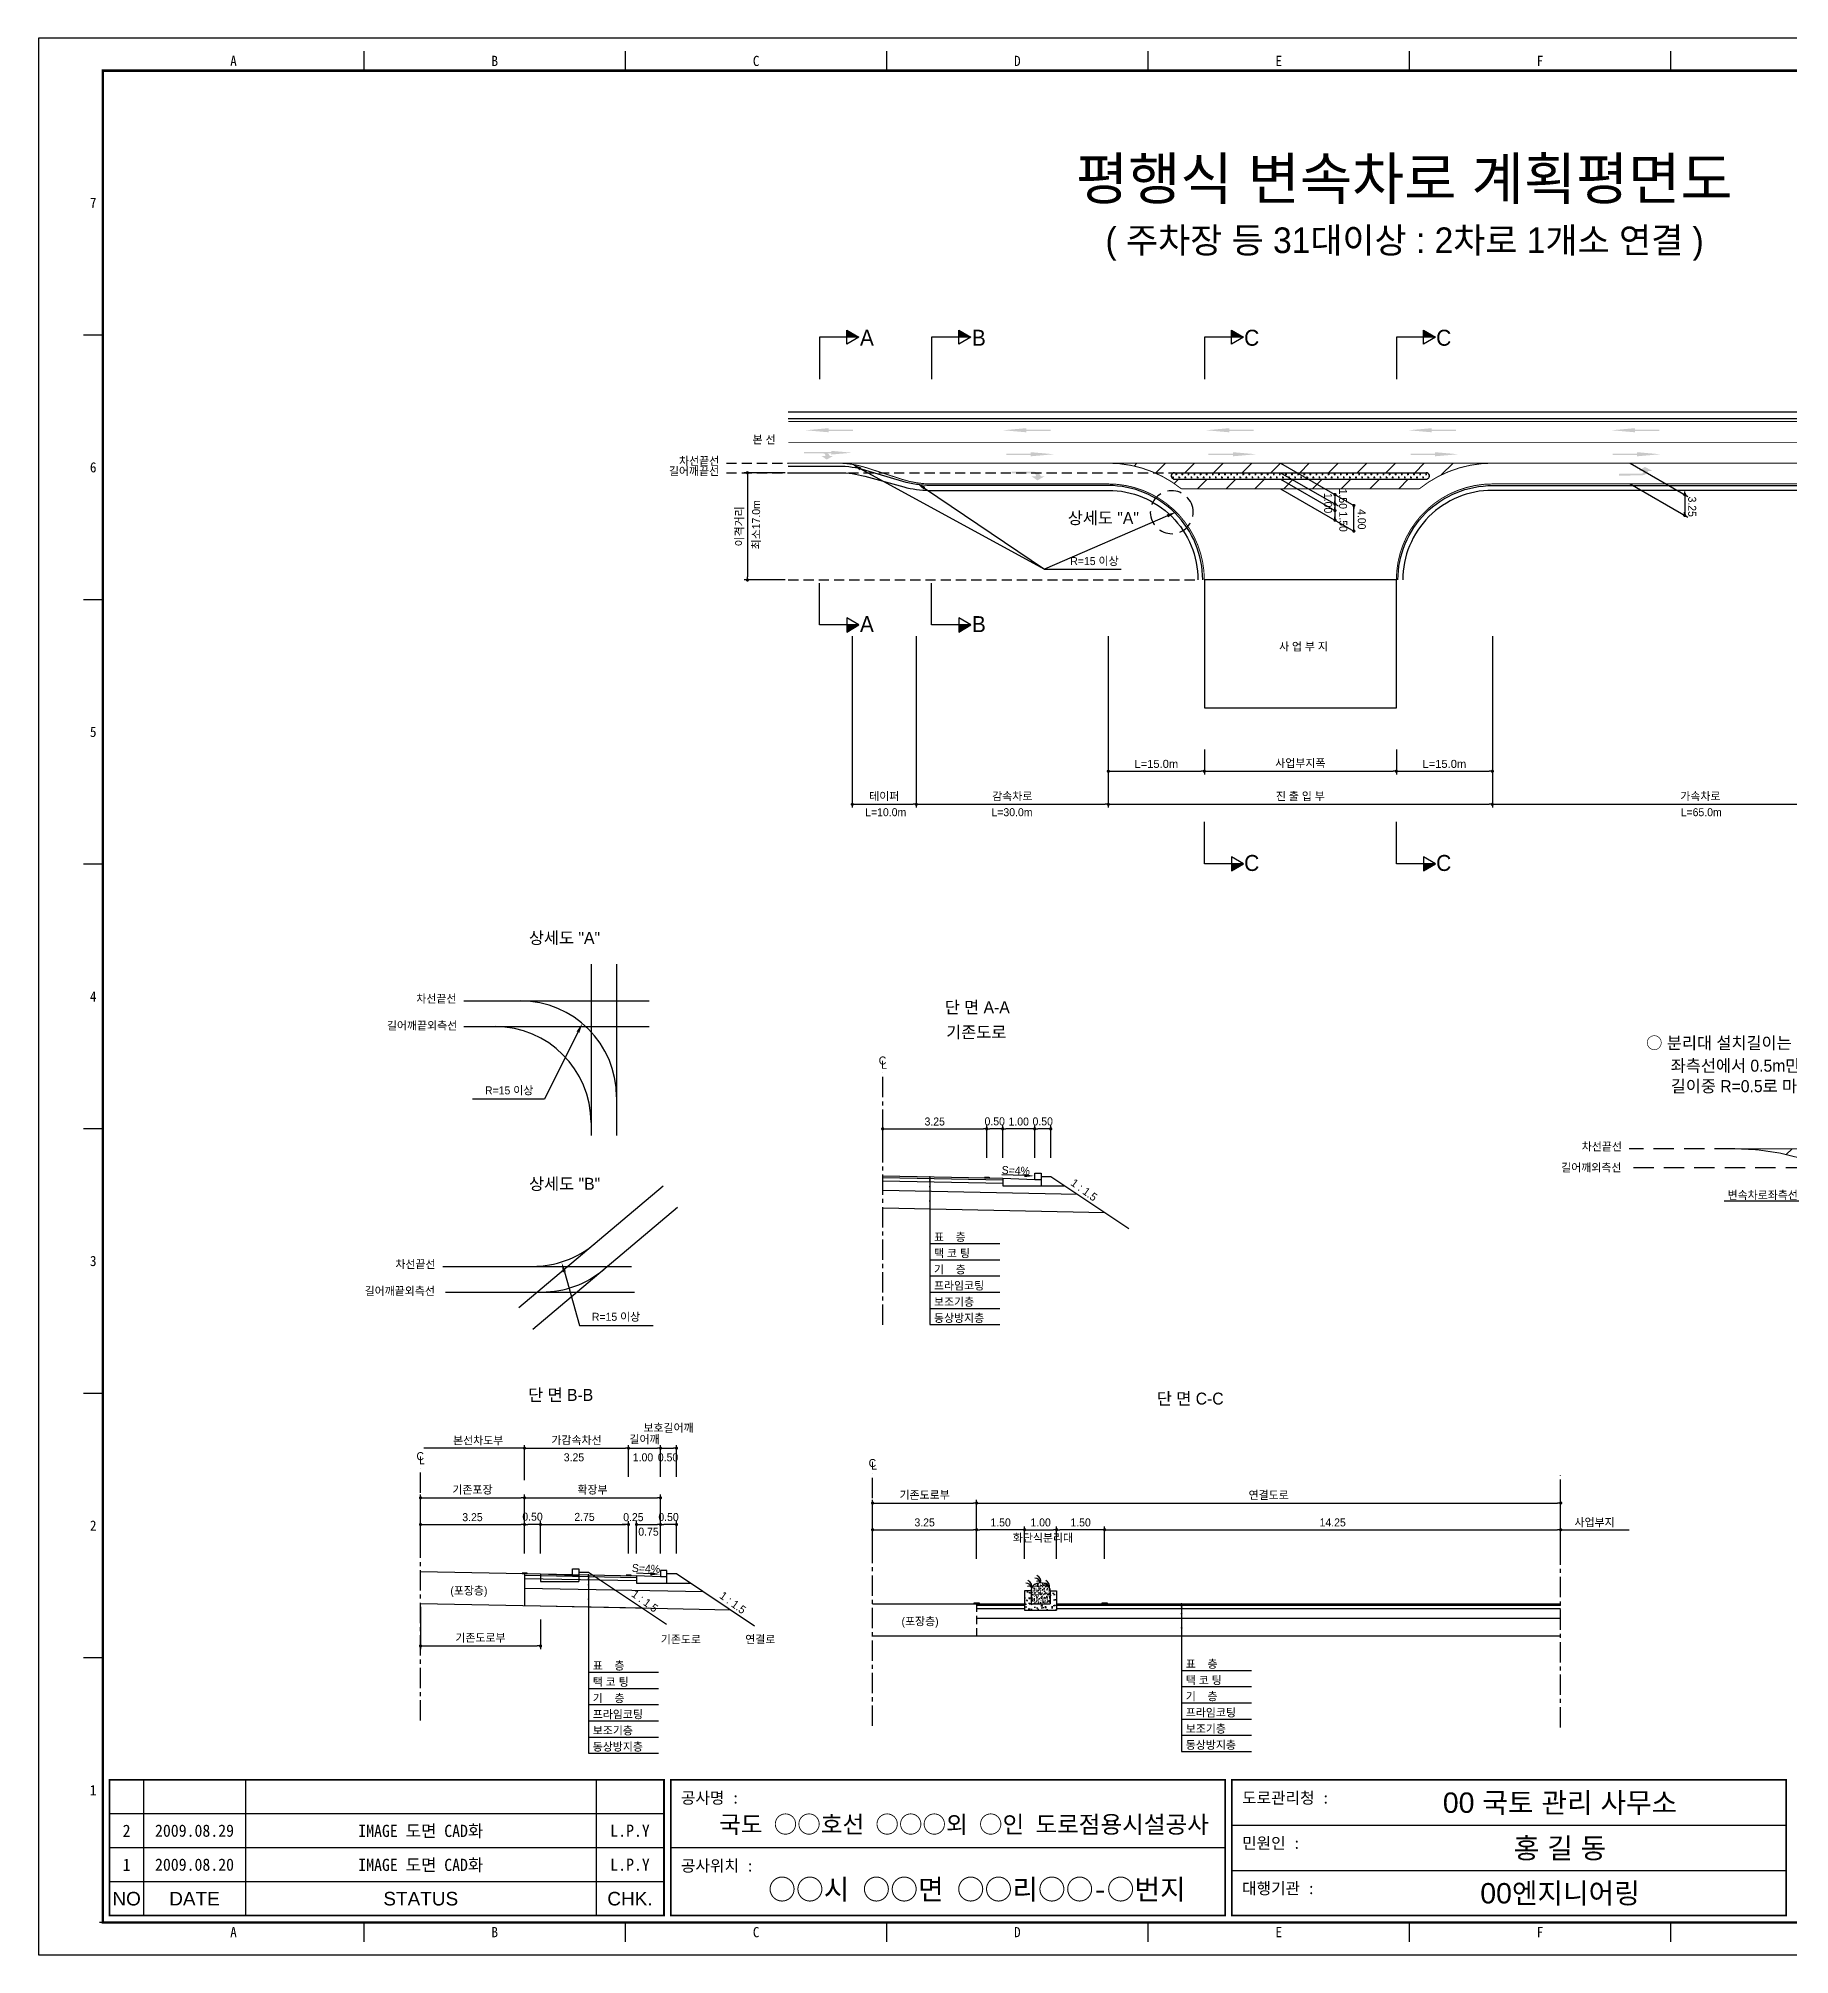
# Model space of a CAD drawing. Header units: millimetres. Extents: x 455 to 878, y -4 to 295.
# Drawn here: x 455.1 to 728.7, y -4.5 to 294.9 of the extents above; entities that cross this region are included whole.
import ezdxf
from ezdxf.enums import TextEntityAlignment as Align

# ---------------------------------------------------------------- set-up
doc = ezdxf.new("R2010")
doc.units = ezdxf.units.MM
doc.linetypes.add('CENTER', pattern=[50.8, 31.75, -6.35, 6.35, -6.35])
doc.linetypes.add('HIDDEN', pattern=[9.525, 6.35, -3.175])
for name, color, linetype in [('CC-GSTR-0004', 4, 'Continuous'), ('CM-LANE-0030', 30, 'Continuous'), ('CZ-DIMT-0002', 7, 'Continuous'), ('CZ-EXST-0002', 1, 'Continuous'), ('CZ-LIN1-0007', 7, 'Continuous'), ('CZ-LIN2-0003', 3, 'Continuous'), ('CZ-LINE-0001', 7, 'Continuous'), ('CZ-TEXT-BOX0', 7, 'Continuous'), ('TITLE', 7, 'Continuous')]:
    doc.layers.add(name, color=color, linetype=linetype)
doc.styles.add('견고딕', font='arial.ttf')
doc.styles.add('돋움', font='')
doc.styles.add('돋음체', font='')
doc.styles.get('돋움').set_extended_font_data('Dotum')
doc.styles.get('돋음체').set_extended_font_data('DotumChe')

# ---------------------------------------------------------------- blocks, each defined once
blk = doc.blocks.new('_Dot')
at = {"color": 0, "linetype": 'ByBlock', "lineweight": -2}
blk.add_line((-0.5, 0), (-1, 0), dxfattribs=at)
at = {"color": 0, "linetype": 'ByBlock', "const_width": 0.5}
blk.add_lwpolyline([(-0.25, 0, 1), (0.25, 0, 1)], format="xyb", close=True, dxfattribs=at)

msp = doc.modelspace()

# ---------------------------------------------------------------- hatches: boundary and pattern name
at = {"layer": 'CM-LANE-0030'}
h = msp.add_hatch(dxfattribs=at)
h.set_pattern_fill('ANSI31', color=256, style=0)
h.set_pattern_definition([(45, (-30.644, -2.3127), (-2.245064, 2.245064), [])])
h.paths.add_polyline_path([(622.28, 228.51, -0.170323), (633.68, 224.51), (670.88, 224.51, -0.170323), (682.28, 228.51)])
h.paths.add_polyline_path([(671.96, 227.01, -0.750696), (672.23, 226.09, 0.001926), (672.11, 226.01), (632.45, 226.01, 0.001926), (632.33, 226.09, -0.750696), (632.6, 227.01)], flags=16)
h = msp.add_hatch(dxfattribs=at)
h.set_pattern_fill('ANSI31', color=256, scale=2, style=0)
h.set_pattern_definition([(45, (-585.67, -340.2307), (-4.490128, 4.490128), [])])
h.paths.add_polyline_path([(720.18, 121.41, -0.170323), (742.98, 113.41), (817.38, 113.41, -0.170323), (840.18, 121.41)])
at = {"layer": 'CZ-EXST-0002'}
msp.add_hatch(color=256, dxfattribs=at).paths.add_polyline_path([(531.44, 55.02), (531.44, 55.14), (530.69, 55.16), (530.69, 55.03)])
h = msp.add_hatch(dxfattribs=at)
h.set_pattern_fill('AR-CONC', color=256, scale=0.01, style=0)
h.set_pattern_definition([(50, (-498.9143, 3533.1771), (1.8218467, -0.15939086), [0.1905, -2.0955]), (355, (-498.9143, 3533.1771), (-0.3524283, 1.9105664), [0.1524, -1.6764]), (100.451, (-498.7624, 3533.1639), (1.469425, 1.7511669), [0.1619, -1.7809]), (46.1842, (-498.9143, 3533.6851), (2.7107904, -0.4204233), [0.28575, -3.14325]), (96.6356, (-498.6884, 3533.65), (2.3740423, 2.4742556), [0.24285, -2.67135]), (351.184, (-498.9143, 3533.685), (2.374046, 2.4742512), [0.2286, -2.5146]), (21, (-498.6603, 3533.5581), (1.5161488, -1.0226552), [0.1905, -2.0955]), (326, (-498.6603, 3533.5581), (0.6180203, 1.8418797), [0.1524, -1.6764]), (71.4514, (-498.5339, 3533.473), (2.1341649, 0.8192286), [0.1619, -1.7809]), (37.5, (-498.91425, 3533.17713), (0.03088603, 0.84555039), [0, -1.65608, 0, -1.7018, 0, -1.68275]), (7.5, (-498.91425, 3533.1771), (0.66819663, 1.00180575), [0, -0.97028, 0, -1.61798, 0, -0.64135]), (327.5, (-499.4807, 3533.1771), (1.35590595, -0.05728744), [0, -0.635, 0, -1.9812, 0, -2.6289]), (317.5, (-499.7347, 3533.1771), (1.4812918, 0.2542649), [0, -0.8255, 0, -1.31572, 0, -1.8669])])
h.paths.add_polyline_path([(614.2, 49.33), (614.2, 52.33), (613.2, 52.33), (613.2, 50.33), (610.2, 50.33), (610.2, 52.33), (609.2, 52.33), (609.2, 49.33)])
h = msp.add_hatch(dxfattribs=at)
h.set_pattern_fill('AR-SAND', color=256, scale=0.01, style=0)
h.set_pattern_definition([(37.5, (-498.91425, 3533.17713), (-0.016000313, 0.489413237), [0, -0.38608, 0, -0.4318, 0, -0.41275]), (7.5, (-498.91425, 3533.17713), (0.44952328, 0.7168251), [0, -0.20828, 0, -0.34798, 0, -0.13335]), (327.5, (-499.22667, 3533.17713), (0.79099237, 0.001437185), [0, -0.127, 0, -0.4572, 0, -0.5969]), (317.5, (-499.2267, 3533.1771), (0.76355645, 0.22292932), [0, -0.0635, 0, -0.29972, 0, -0.3429])])
edge = h.paths.add_edge_path()
edge.add_ellipse((611.7, 52.33), major_axis=(-1.5, 0), ratio=0.829212, start_angle=180, end_angle=360)
edge.add_line((610.2, 52.33), (610.2, 50.33))
edge.add_line((610.2, 50.33), (613.2, 50.33))
edge.add_line((613.2, 50.33), (613.2, 52.33))
at = {"layer": 'CZ-LIN1-0007'}
for points in [[(578.58, 233.97), (578.58, 233.76), (582.41, 233.76), (582.41, 233.54), (578.58, 233.54), (578.58, 233.33), (574.93, 233.65)], [(609.45, 233.97), (609.45, 233.76), (613.27, 233.76), (613.27, 233.54), (609.45, 233.54), (609.45, 233.33), (605.8, 233.65)], [(641.16, 233.97), (641.16, 233.76), (644.99, 233.76), (644.99, 233.54), (641.16, 233.54), (641.16, 233.33), (637.51, 233.65)], [(672.8, 233.97), (672.8, 233.76), (676.62, 233.76), (676.62, 233.54), (672.8, 233.54), (672.8, 233.33), (669.15, 233.65)], [(704.54, 233.97), (704.54, 233.76), (708.36, 233.76), (708.36, 233.54), (704.54, 233.54), (704.54, 233.33), (700.89, 233.65)], [(577.85, 230.26, -0.267976), (578.76, 229.65), (579.31, 229.65), (578.28, 229.07), (577.45, 229.64), (578.06, 229.65, 0.504994), (577.79, 230.02), (574.73, 230.03), (574.74, 230.27)], [(578.98, 230.43), (578.98, 230.24), (575.55, 230.24), (575.55, 230.04), (578.98, 230.04), (578.98, 229.85), (582.25, 230.14)], [(610.17, 230.22), (610.17, 230.01), (606.35, 230.01), (606.35, 229.79), (610.17, 229.79), (610.17, 229.58), (613.82, 229.9)], [(641.75, 230.22), (641.75, 230.01), (637.92, 230.01), (637.92, 229.79), (641.75, 229.79), (641.75, 229.58), (645.4, 229.9)], [(673.32, 230.22), (673.32, 230.01), (669.5, 230.01), (669.5, 229.79), (673.32, 229.79), (673.32, 229.58), (676.97, 229.9)], [(704.89, 230.22), (704.89, 230.01), (701.07, 230.01), (701.07, 229.79), (704.89, 229.79), (704.89, 229.58), (708.54, 229.9)], [(705.63, 226.59, 0.267976), (706.65, 227.28), (707.28, 227.28), (706.11, 227.93), (705.17, 227.29), (705.86, 227.28, -0.504994), (705.55, 226.86), (702.09, 226.84), (702.09, 226.57)], [(610.71, 227.16, -0.267976), (611.74, 226.47), (612.37, 226.47), (611.2, 225.82), (610.25, 226.47), (610.95, 226.47, 0.504994), (610.64, 226.89), (607.17, 226.91), (607.17, 227.18)], [(603.66, 116.83), (603.66, 116.95), (602.91, 116.97), (602.91, 116.84)], [(547.69, 54.69), (547.69, 54.82), (546.94, 54.83), (546.94, 54.71)], [(602.08, 50.33), (602.08, 50.46), (601.33, 50.46), (601.33, 50.33)], [(622.08, 50.33), (622.08, 50.46), (621.33, 50.46), (621.33, 50.33)]]:
    msp.add_hatch(color=256, dxfattribs=at).paths.add_polyline_path(points)
at = {"layer": 'CZ-LIN2-0003'}
h = msp.add_hatch(dxfattribs=at)
h.set_pattern_fill('CROSS', color=256, scale=0.075, style=0)
h.set_pattern_definition([(0, (-30.6441, -2.31274), (0.47625, 0.47625), [0.238125, -0.714375]), (90, (-30.52504, -2.4318), (-0.47625, 0.47625), [0.238125, -0.714375])])
h.paths.add_polyline_path([(671.96, 227.01), (632.6, 227.01, 0.750696), (632.33, 226.09, -0.001926), (632.45, 226.01), (672.11, 226.01, -0.001926), (672.23, 226.09, 0.750696)])
at = {"layer": 'CZ-LINE-0001'}
for points in [[(581.4, 249.28), (581.4, 248.18), (583.31, 248.18)], [(598.9, 249.28), (598.9, 248.18), (600.8, 248.18)], [(641.52, 249.28), (641.52, 248.18), (643.42, 248.18)], [(671.52, 249.28), (671.52, 248.18), (673.42, 248.18)], [(583.31, 203.23), (581.4, 203.23), (581.4, 202.13)], [(600.8, 203.23), (598.9, 203.23), (598.9, 202.13)], [(643.42, 165.92), (641.52, 165.92), (641.52, 164.82)], [(673.42, 165.92), (671.52, 165.92), (671.52, 164.82)]]:
    msp.add_hatch(color=256, dxfattribs=at).paths.add_polyline_path(points)

# ---------------------------------------------------------------- linework, layer by layer
at = {"color": 0, "linetype": 'ByBlock', "lineweight": -2}
for p, q in [((657.69, 223.35), (657.69, 223.1)), ((657.69, 222.35), (657.69, 222.6)), ((657.69, 221.85), (657.69, 221.6)), ((657.69, 221.35), (657.69, 221.6)), ((660.65, 221.65), (660.65, 221.4)), ((712.33, 223.85), (712.33, 224.1)), ((712.33, 223.35), (712.33, 223.1)), ((657.69, 219.85), (657.69, 220.1)), ((712.32, 220.6), (712.32, 220.85)), ((660.65, 218.15), (660.65, 218.4)), ((530.82, 74.62), (530.57, 74.62)), ((693.2, 61.88), (693.45, 61.88))]:
    msp.add_line(p, q, dxfattribs=at)
at = {"color": 0, "linetype": 'ByBlock', "const_width": 0.25}
for points in [[(657.69, 223.48, 1), (657.69, 223.73, 1)], [(657.69, 222.23, 1), (657.69, 221.98, 1)], [(657.69, 221.98, 1), (657.69, 222.23, 1)], [(660.65, 221.77, 1), (660.65, 222.02, 1)], [(712.33, 223.73, 1), (712.33, 223.48, 1)], [(712.33, 223.48, 1), (712.33, 223.73, 1)], [(657.69, 221.23, 1), (657.69, 220.98, 1)], [(657.69, 219.73, 1), (657.69, 219.48, 1)], [(712.32, 220.48, 1), (712.32, 220.23, 1)], [(660.65, 218.02, 1), (660.65, 217.77, 1)], [(530.94, 74.62, 1), (531.19, 74.62, 1)], [(693.08, 61.88, 1), (692.83, 61.88, 1)]]:
    msp.add_lwpolyline(points, format="xyb", close=True, dxfattribs=at)
at = {"layer": 'CC-GSTR-0004'}
for p, q in [((605.78, 116.79), (605.78, 115.59)), ((605.78, 116.79), (610.78, 116.59)), ((610.78, 116.59), (610.78, 117.59)), ((610.78, 117.59), (611.78, 117.59)), ((611.78, 117.59), (611.78, 115.59)), ((605.78, 115.59), (611.78, 115.59)), ((610.78, 116.59), (611.78, 116.59))]:
    msp.add_line(p, q, dxfattribs=at)
for points in [[(572.28, 236.51), (777.28, 236.51)], [(572.28, 235.51), (777.28, 235.51)], [(553.32, 54.53), (552.32, 54.53), (548.57, 54.68), (548.57, 53.53), (553.32, 53.53), (553.32, 55.53), (552.32, 55.53), (552.32, 54.53)]]:
    msp.add_lwpolyline(points, dxfattribs=at)
for points in [[(637.03, 210.26, 0.414214), (622.28, 225.01), (594.48, 225.01), (594.48, 225.01, -0.072993), (590.17, 225.64), (590.17, 225.64), (584.39, 227.38), (584.39, 227.38, 0.072993), (580.08, 228.01), (580.08, 228.01), (572.28, 228.01)], [(667.53, 210.26, -0.414214), (682.28, 225.01), (746.16, 225.01), (746.16, 225.01, 0.03724), (748.39, 225.18), (766.17, 227.84), (766.17, 227.84, -0.03724), (768.4, 228.01), (768.4, 228.01), (777.28, 228.01)], [(572.28, 227.01), (580.26, 227.01, -0.067192), (584.23, 226.47), (590.33, 224.8, 0.067192), (594.31, 224.26), (622.28, 224.26, -0.414214), (636.28, 210.26)], [(777.28, 227.01), (768.31, 227.01, 0.034174), (766.26, 226.87), (748.3, 224.4, -0.034174), (746.25, 224.26), (746.25, 224.26), (682.28, 224.26, 0.414214), (668.28, 210.26)]]:
    msp.add_lwpolyline(points, format="xyb", dxfattribs=at)
at = {"layer": 'CM-LANE-0030', "const_width": 0.15}
msp.add_lwpolyline([(572.28, 231.76), (777.28, 231.76)], dxfattribs=at)
for points in [[(670.88, 224.51), (633.68, 224.51, 0.170323), (622.28, 228.51), (682.28, 228.51, 0.170323)], [(817.38, 113.41), (742.98, 113.41, 0.170323), (720.18, 121.41), (840.18, 121.41, 0.170323)]]:
    msp.add_lwpolyline(points, format="xyb", close=True, dxfattribs=at)
at = {"layer": 'CZ-EXST-0002'}
for p, q in [((541.46, 150.24), (541.46, 123.46)), ((545.45, 150.24), (545.45, 123.46)), ((521.57, 144.5), (550.52, 144.5)), ((521.57, 140.49), (550.52, 140.49)), ((530.18, 96.6), (552.73, 115.59)), ((532.39, 93.23), (554.99, 112.26)), ((518.31, 103.02), (547.79, 103.02)), ((518.72, 99.02), (548.27, 99.02)), ((514.82, 55.35), (533.57, 54.98)), ((530.69, 55.16), (531.44, 55.14)), ((530.69, 55.03), (531.44, 55.02)), ((533.57, 54.98), (538.57, 54.78)), ((533.57, 54.98), (533.57, 53.78)), ((538.57, 55.78), (539.57, 55.78)), ((538.57, 54.78), (538.57, 55.78)), ((538.57, 54.78), (539.57, 54.78)), ((539.57, 55.78), (539.57, 53.78)), ((539.57, 55.28), (541.07, 55.28)), ((541.07, 55.28), (553.27, 47.14)), ((533.57, 53.78), (539.57, 53.78)), ((514.82, 50.35), (549.5, 49.66)), ((585.45, 50.33), (601.7, 50.33)), ((585.45, 45.33), (601.7, 45.33))]:
    msp.add_line(p, q, dxfattribs=at)
at = {"layer": 'CZ-LIN1-0007'}
for p, q in [((602.91, 116.97), (603.66, 116.95)), ((602.91, 116.84), (603.66, 116.83)), ((603.66, 116.95), (603.66, 116.83)), ((531.44, 55.14), (531.44, 55.02)), ((546.94, 54.83), (547.69, 54.82)), ((546.94, 54.71), (547.69, 54.69)), ((547.69, 54.82), (547.69, 54.69)), ((601.33, 50.33), (601.33, 50.46)), ((601.33, 50.46), (602.08, 50.46)), ((602.08, 50.33), (601.33, 50.33)), ((602.08, 50.46), (602.08, 50.33)), ((621.33, 50.46), (622.08, 50.46)), ((621.33, 50.33), (621.33, 50.46)), ((622.08, 50.33), (621.33, 50.33)), ((622.08, 50.46), (622.08, 50.33))]:
    msp.add_line(p, q, dxfattribs=at)
at = {"layer": 'CZ-LIN1-0007', "const_width": 0.15}
for points in [[(572.28, 235.01), (777.28, 235.01)], [(601.09, 228.51), (622.28, 228.51)], [(682.28, 228.51), (725.39, 228.51)]]:
    msp.add_lwpolyline(points, dxfattribs=at)
for points in [[(572.28, 228.51), (579.9, 228.51), (579.9, 228.51, -0.07872), (584.54, 227.78), (584.54, 227.78), (590.02, 225.99, 0.07872), (594.66, 225.26), (622.28, 225.26, -0.414214), (637.28, 210.26)], [(777.28, 228.51), (768.49, 228.51), (768.49, 228.51, 0.040295), (766.09, 228.32), (766.09, 228.32), (748.48, 225.45), (748.48, 225.45, -0.040295), (746.07, 225.26), (682.28, 225.26, 0.414214), (667.28, 210.26)]]:
    msp.add_lwpolyline(points, format="xyb", dxfattribs=at)
at = {"layer": 'CZ-LIN1-0007', "linetype": 'HIDDEN', "const_width": 0.15}
for points in [[(579.9, 228.51), (601.09, 228.51)], [(725.39, 228.51), (768.49, 228.51)]]:
    msp.add_lwpolyline(points, dxfattribs=at)
at = {"layer": 'CZ-LIN2-0003'}
for p, q in [((632.45, 226.01), (672.11, 226.01)), ((632.6, 227.01), (671.96, 227.01)), ((587.03, 117.16), (605.78, 116.79)), ((587.03, 116.91), (605.78, 116.54)), ((611.78, 117.09), (613.28, 117.09)), ((613.28, 117.09), (625.49, 108.95)), ((587.03, 116.41), (605.78, 116.04)), ((587.03, 114.91), (617.46, 114.3)), ((611.78, 115.59), (615.53, 115.59)), ((587.03, 112.16), (621.71, 111.47)), ((531.07, 55.03), (531.07, 50.03)), ((531.07, 55.03), (548.57, 54.68)), ((531.07, 54.78), (548.57, 54.43)), ((531.07, 54.28), (548.57, 53.93)), ((553.32, 55.03), (554.82, 55.03)), ((554.82, 55.03), (567.02, 46.89)), ((531.07, 52.78), (559.03, 52.22)), ((553.32, 53.53), (557.07, 53.53)), ((610.2, 52.33), (609.2, 52.33)), ((609.2, 52.33), (609.2, 49.33)), ((610.2, 52.33), (610.2, 50.33)), ((613.2, 52.33), (613.2, 50.33)), ((613.2, 52.33), (614.2, 52.33)), ((614.2, 52.33), (614.2, 49.33)), ((531.07, 50.03), (563.29, 49.38)), ((601.7, 50.33), (609.2, 50.33)), ((601.7, 50.08), (609.2, 50.08)), ((601.7, 49.58), (609.2, 49.58)), ((601.7, 48.08), (692.95, 48.08)), ((609.2, 49.33), (614.2, 49.33)), ((610.2, 50.33), (613.2, 50.33)), ((614.2, 50.33), (692.95, 50.33)), ((614.2, 50.08), (692.95, 50.08)), ((614.2, 49.58), (692.95, 49.58)), ((601.7, 45.33), (692.95, 45.33))]:
    msp.add_line(p, q, dxfattribs=at)
for points in [[(632.45, 226.01, 0.001926), (632.33, 226.09, 0.001926)], [(672.23, 226.09, 0.001926), (672.11, 226.01)]]:
    msp.add_lwpolyline(points, format="xyb", dxfattribs=at)
msp.add_lwpolyline([(667.28, 210.26), (637.28, 210.26), (637.28, 190.26), (667.28, 190.26)], close=True, dxfattribs=at)
for centre, radius, start, end in [((632.6, 226.51), 0.5, 90, 237.5816), ((671.96, 226.51), 0.5, 302.4184, 90), ((530.45, 129.5), 15, 0, 90), ((526.46, 125.49), 15, 0, 90), ((532.34, 118.02), 15, 270, 310.097), ((533.8, 114.02), 15, 270, 310.097), ((609.33, 53.01), 1, 347.1802, 67.3267), ((610.83, 53.45), 0.88, 7.8639, 92.7752), ((610.73, 53.8), 1, 347.1802, 67.3267), ((612.12, 53.01), 1, 347.1802, 67.3267), ((609.44, 52.67), 0.88, 7.8639, 92.7752), ((609.9, 52.64), 0.44, 19.771, 124.0366), ((611.29, 53.43), 0.44, 19.771, 124.0366), ((612.23, 52.67), 0.88, 7.8639, 92.7752), ((612.68, 52.64), 0.44, 19.771, 124.0366)]:
    msp.add_arc(centre, radius, start, end, dxfattribs=at)
msp.add_ellipse((611.7, 52.33), major_axis=(-1.5, 0), ratio=0.829212, start_param=3.141593, end_param=6.283185, dxfattribs=at)
at = {"layer": 'CZ-LINE-0001'}
for p, q in [((581.4, 247.08), (581.4, 249.28)), ((581.4, 249.28), (583.31, 248.18)), ((598.9, 247.08), (598.9, 249.28)), ((598.9, 249.28), (600.8, 248.18)), ((641.52, 247.08), (641.52, 249.28)), ((641.52, 249.28), (643.42, 248.18)), ((671.52, 247.08), (671.52, 249.28)), ((671.52, 249.28), (673.42, 248.18)), ((583.31, 248.18), (577.16, 248.18)), ((577.16, 248.18), (577.16, 241.64)), ((583.31, 248.18), (581.4, 247.08)), ((600.8, 248.18), (594.66, 248.18)), ((594.66, 248.18), (594.66, 241.64)), ((600.8, 248.18), (598.9, 247.08)), ((643.42, 248.18), (637.28, 248.18)), ((637.28, 248.18), (637.28, 241.64)), ((643.42, 248.18), (641.52, 247.08)), ((673.42, 248.18), (667.28, 248.18)), ((667.28, 248.18), (667.28, 241.64)), ((673.42, 248.18), (671.52, 247.08)), ((649.19, 228.51), (660.65, 221.9)), ((703.83, 228.51), (712.83, 223.32)), ((571.78, 227.01), (565.4, 227.01)), ((565.9, 226.51), (565.9, 210.76)), ((649.19, 227.01), (658.19, 221.82)), ((649.19, 226.01), (657.69, 221.1)), ((703.83, 225.26), (712.82, 220.06)), ((649.19, 224.51), (660.65, 217.9)), ((657.69, 223.1), (657.69, 219.6)), ((660.65, 217.9), (660.65, 221.9)), ((712.33, 223.1), (712.33, 220.1)), ((571.78, 210.26), (565.4, 210.26)), ((577.16, 203.23), (577.16, 209.77)), ((594.66, 203.23), (594.66, 209.77)), ((612.33, 211.95), (624.27, 211.95)), ((583.31, 203.23), (581.4, 204.33)), ((581.4, 204.33), (581.4, 202.13)), ((600.8, 203.23), (598.9, 204.33)), ((598.9, 204.33), (598.9, 202.13)), ((583.31, 203.23), (577.16, 203.23)), ((581.4, 202.13), (583.31, 203.23)), ((582.28, 201.49), (582.28, 174.71)), ((592.28, 201.49), (592.28, 174.71)), ((592.28, 201.49), (592.28, 174.71)), ((600.8, 203.23), (594.66, 203.23)), ((598.9, 202.13), (600.8, 203.23)), ((622.28, 201.49), (622.28, 174.71)), ((682.28, 201.49), (682.28, 174.71)), ((622.28, 183.76), (622.28, 174.71)), ((622.28, 183.76), (622.28, 179.88)), ((637.28, 183.76), (637.28, 179.88)), ((637.28, 183.76), (637.28, 179.88)), ((667.28, 183.76), (667.28, 179.88)), ((667.28, 183.76), (667.28, 179.88)), ((682.28, 183.76), (682.28, 174.71)), ((682.28, 183.76), (682.28, 179.88)), ((622.78, 180.38), (636.78, 180.38)), ((637.78, 180.38), (666.78, 180.38)), ((667.78, 180.38), (681.78, 180.38)), ((582.78, 175.21), (591.78, 175.21)), ((592.78, 175.21), (621.78, 175.21)), ((622.78, 175.21), (681.78, 175.21)), ((682.78, 175.21), (746.78, 175.21)), ((637.28, 165.92), (637.28, 172.46)), ((667.28, 165.92), (667.28, 172.46)), ((643.42, 165.92), (637.28, 165.92)), ((643.42, 165.92), (641.52, 167.02)), ((641.52, 167.02), (641.52, 164.82)), ((641.52, 164.82), (643.42, 165.92)), ((673.42, 165.92), (667.28, 165.92)), ((673.42, 165.92), (671.52, 167.02)), ((671.52, 167.02), (671.52, 164.82)), ((671.52, 164.82), (673.42, 165.92)), ((587.03, 119.96), (587.03, 125.01)), ((587.53, 124.51), (602.78, 124.51)), ((603.28, 119.96), (603.28, 125.01)), ((603.28, 119.96), (603.28, 125.01)), ((605.28, 124.51), (603.78, 124.51)), ((605.78, 119.96), (605.78, 125.01)), ((605.78, 119.96), (605.78, 125.01)), ((610.28, 124.51), (606.28, 124.51)), ((610.78, 119.96), (610.78, 125.01)), ((610.78, 122.4), (610.78, 125.01)), ((612.78, 124.51), (611.28, 124.51)), ((613.28, 119.96), (613.28, 125.01)), ((594.39, 117.02), (594.39, 93.94)), ((594.39, 106.6), (605.32, 106.6)), ((594.39, 104.07), (605.32, 104.07)), ((594.39, 101.53), (605.32, 101.53)), ((594.39, 99), (605.32, 99)), ((594.39, 96.47), (605.32, 96.47)), ((594.39, 93.94), (605.32, 93.94)), ((531.07, 69.65), (531.07, 75.12)), ((531.07, 70.15), (531.07, 75.12)), ((547.32, 70.15), (547.32, 75.12)), ((547.32, 70.15), (547.32, 75.12)), ((552.32, 70.15), (552.32, 75.12)), ((552.32, 70.15), (552.32, 75.12)), ((554.82, 70.15), (554.82, 75.12)), ((531.07, 74.62), (515.32, 74.62)), ((531.57, 74.62), (546.82, 74.62)), ((547.82, 74.62), (551.82, 74.62)), ((552.82, 74.62), (554.32, 74.62)), ((514.82, 63.2), (514.82, 67.37)), ((515.32, 66.87), (530.57, 66.87)), ((531.07, 63.2), (531.07, 67.37)), ((531.07, 63.2), (531.07, 67.37)), ((531.57, 66.87), (551.82, 66.87)), ((552.32, 63.2), (552.32, 67.37)), ((585.45, 62.38), (585.45, 66.56)), ((585.95, 66.06), (601.2, 66.06)), ((601.7, 62.38), (601.7, 66.56)), ((601.7, 62.38), (601.7, 66.56)), ((602.2, 66.06), (692.45, 66.06)), ((692.95, 62.38), (692.95, 66.56)), ((514.82, 58.15), (514.82, 63.2)), ((531.07, 58.15), (531.07, 63.2)), ((531.07, 58.15), (531.07, 63.2)), ((533.57, 58.15), (533.57, 63.2)), ((533.57, 58.15), (533.57, 63.2)), ((547.32, 58.15), (547.32, 63.2)), ((547.32, 58.15), (547.32, 63.2)), ((548.57, 58.15), (548.57, 63.2)), ((548.57, 58.15), (548.57, 63.2)), ((552.32, 58.15), (552.32, 63.2)), ((552.32, 60.59), (552.32, 63.2)), ((554.82, 58.15), (554.82, 63.2)), ((515.32, 62.7), (530.57, 62.7)), ((533.07, 62.7), (531.57, 62.7)), ((534.07, 62.7), (546.82, 62.7)), ((546.82, 62.7), (546.32, 62.7)), ((549.07, 62.7), (551.82, 62.7)), ((549.07, 62.7), (549.57, 62.7)), ((554.32, 62.7), (552.82, 62.7)), ((585.45, 57.33), (585.45, 62.38)), ((585.95, 61.88), (601.2, 61.88)), ((601.7, 57.33), (601.7, 62.38)), ((601.7, 57.33), (601.7, 62.38)), ((608.7, 61.88), (602.2, 61.88)), ((609.2, 57.33), (609.2, 62.38)), ((609.2, 57.33), (609.2, 62.38)), ((609.7, 61.88), (613.7, 61.88)), ((614.2, 57.33), (614.2, 62.38)), ((614.2, 57.33), (614.2, 62.38)), ((621.2, 61.88), (614.7, 61.88)), ((621.7, 57.33), (621.7, 62.38)), ((621.7, 57.33), (621.7, 62.38)), ((622.2, 61.88), (692.45, 61.88)), ((692.95, 57.33), (692.95, 62.38)), ((692.95, 57.33), (692.95, 62.38)), ((693.45, 61.88), (703.67, 61.88)), ((541.08, 54.83), (541.08, 26.97)), ((514.82, 49.85), (514.82, 43.23)), ((633.73, 50.33), (633.73, 27.25)), ((533.57, 47.85), (533.57, 43.23)), ((515.32, 43.73), (533.07, 43.73)), ((541.08, 39.63), (552.02, 39.63)), ((633.73, 39.91), (644.67, 39.91)), ((541.08, 37.09), (552.02, 37.09)), ((633.73, 37.37), (644.67, 37.37)), ((541.08, 34.56), (552.02, 34.56)), ((633.73, 34.84), (644.67, 34.84)), ((541.08, 32.03), (552.02, 32.03)), ((633.73, 32.31), (644.67, 32.31)), ((541.08, 29.5), (552.02, 29.5)), ((541.08, 26.97), (552.02, 26.97)), ((633.73, 29.78), (644.67, 29.78)), ((633.73, 27.25), (644.67, 27.25))]:
    msp.add_line(p, q, dxfattribs=at)
at = {"layer": 'CZ-LINE-0001', "linetype": 'HIDDEN', "ltscale": 0.25}
for p, q in [((562.62, 228.51), (572.28, 228.51)), ((562.62, 227.01), (632.6, 227.01)), ((572.28, 210.26), (636.28, 210.26))]:
    msp.add_line(p, q, dxfattribs=at)
at = {"layer": 'CZ-LINE-0001', "linetype": 'HIDDEN', "ltscale": 0.35}
msp.add_line((635.52, 221.23), (635.52, 221.23), dxfattribs=at)
at = {"layer": 'CZ-LINE-0001', "linetype": 'CENTER', "ltscale": 0.1}
for p, q in [((587.03, 93.88), (587.03, 133.26)), ((514.82, 32.07), (514.82, 71.46)), ((585.45, 31.26), (585.45, 70.64)), ((692.95, 31.01), (692.95, 70.39))]:
    msp.add_line(p, q, dxfattribs=at)
at = {"layer": 'CZ-LINE-0001', "linetype": 'HIDDEN', "ltscale": 0.5}
for p, q in [((720.18, 121.41), (703.66, 121.41)), ((740.82, 118.41), (703.66, 118.41))]:
    msp.add_line(p, q, dxfattribs=at)
at = {"layer": 'CZ-LINE-0001', "linetype": 'HIDDEN', "ltscale": 0.2}
msp.add_line((601.7, 50.33), (601.7, 45.33), dxfattribs=at)
at = {"layer": 'CZ-LINE-0001'}
for points in [[(583.57, 227.61), (612.33, 211.95)], [(593.55, 224.61), (612.33, 211.95)], [(631.51, 220.27), (612.33, 211.95)], [(539.42, 139.63), (534.2, 129.16), (522.96, 129.16)], [(609.16, 117.21), (605.66, 117.35)], [(731.9, 117.9), (730.72, 113.24), (718.5, 113.24)], [(537.29, 102.16), (539.66, 93.79), (551.15, 93.79)], [(550.71, 55), (548.57, 55.08)]]:
    msp.add_lwpolyline(points, dxfattribs=at)
at = {"layer": 'CZ-LINE-0001', "linetype": 'HIDDEN', "ltscale": 0.35}
msp.add_arc((632.19, 220.84), 3.35, 6.7667, 6.749, dxfattribs=at)
at = {"layer": 'CZ-LINE-0001', "linetype": 'ByBlock'}
for centre, start, end in [((594.39, 116.96), 0, 180), ((594.39, 116.96), 0, 180), ((594.39, 116.96), 180, 0), ((594.39, 116.96), 180, 0), ((594.39, 116.76), 0, 180), ((594.39, 116.76), 0, 180), ((594.39, 116.76), 180, 0), ((594.39, 116.76), 180, 0), ((594.38, 116.27), 0, 180), ((594.38, 116.27), 0, 180), ((594.38, 116.27), 180, 0), ((594.38, 116.27), 180, 0), ((594.38, 115.48), 0, 180), ((594.38, 115.48), 0, 180), ((594.38, 115.48), 180, 0), ((594.38, 115.48), 180, 0), ((594.39, 116.52), 0, 180), ((594.39, 116.52), 0, 180), ((594.39, 116.52), 180, 0), ((594.39, 116.52), 180, 0), ((594.38, 113.24), 0, 180), ((594.38, 113.24), 0, 180), ((594.38, 113.24), 180, 0), ((594.38, 113.24), 180, 0), ((633.73, 49.58), 0, 180), ((633.73, 49.58), 0, 180), ((633.73, 49.58), 180, 0), ((633.73, 49.58), 180, 0), ((633.73, 48.78), 0, 180), ((633.73, 48.78), 0, 180), ((633.73, 48.78), 180, 0), ((633.73, 48.78), 180, 0), ((633.73, 50.27), 0, 180), ((633.73, 50.27), 0, 180), ((633.73, 50.27), 180, 0), ((633.73, 50.27), 180, 0), ((633.73, 50.07), 0, 180), ((633.73, 50.07), 0, 180), ((633.73, 50.07), 180, 0), ((633.73, 50.07), 180, 0), ((633.73, 49.83), 0, 180), ((633.73, 49.83), 0, 180), ((633.73, 49.83), 180, 0), ((633.73, 49.83), 180, 0), ((633.73, 46.55), 0, 180), ((633.73, 46.55), 0, 180), ((633.73, 46.55), 180, 0), ((633.73, 46.55), 180, 0)]:
    msp.add_arc(centre, 0.0625, start, end, dxfattribs=at)
at = {"layer": 'CZ-LINE-0001'}
for centre, start, end in [((541.08, 54.08), 0, 180), ((541.08, 54.08), 0, 180), ((541.08, 54.08), 180, 0), ((541.08, 54.08), 180, 0), ((541.08, 54.77), 0, 180), ((541.08, 54.77), 0, 180), ((541.08, 54.77), 180, 0), ((541.08, 54.77), 180, 0), ((541.08, 54.57), 0, 180), ((541.08, 54.57), 0, 180), ((541.08, 54.57), 180, 0), ((541.08, 54.57), 180, 0), ((541.08, 54.33), 0, 180), ((541.08, 54.33), 0, 180), ((541.08, 54.33), 180, 0), ((541.08, 54.33), 180, 0), ((541.08, 53.28), 0, 180), ((541.08, 53.28), 0, 180), ((541.08, 53.28), 180, 0), ((541.08, 53.28), 180, 0), ((541.08, 51.05), 0, 180), ((541.08, 51.05), 0, 180), ((541.08, 51.05), 180, 0), ((541.08, 51.05), 180, 0)]:
    msp.add_arc(centre, 0.0625, start, end, dxfattribs=at)
for points in [[(583.45, 227.39), (582.25, 228.33), (583.69, 227.83)], [(593.41, 224.4), (592.31, 225.44), (593.69, 224.81)], [(631.41, 220.5), (632.89, 220.87), (631.61, 220.04)], [(539.2, 139.74), (540.09, 140.97), (539.65, 139.52)], [(609.17, 117.46), (610.66, 117.15), (609.15, 116.96)], [(537.05, 102.09), (536.88, 103.6), (537.53, 102.23)], [(550.72, 55.25), (552.21, 54.94), (550.7, 54.75)]]:
    msp.add_solid(points, dxfattribs=at)
at = {"layer": 'TITLE', "color": 7, "linetype": 'Continuous'}
for p, q in [((506.01, 289.84), (506.01, 292.86)), ((546.84, 289.84), (546.84, 292.86)), ((587.66, 289.84), (587.66, 292.86)), ((628.49, 289.84), (628.49, 292.86)), ((669.31, 289.84), (669.31, 292.86)), ((710.14, 289.84), (710.14, 292.86)), ((465.19, 248.51), (462.16, 248.51)), ((465.19, 207.18), (462.16, 207.18)), ((465.19, 165.85), (462.16, 165.85)), ((465.19, 124.52), (462.16, 124.52)), ((465.19, 83.19), (462.16, 83.19)), ((465.19, 41.86), (462.16, 41.86)), ((506.01, -2.49), (506.01, 0.53)), ((546.84, -2.49), (546.84, 0.53)), ((587.66, -2.49), (587.66, 0.53)), ((628.49, -2.49), (628.49, 0.53)), ((669.31, -2.49), (669.31, 0.53)), ((710.14, -2.49), (710.14, 0.53))]:
    msp.add_line(p, q, dxfattribs=at)
at = {"layer": 'TITLE', "ltscale": 150}
for p, q in [((471.55, 22.82), (471.55, 1.6)), ((487.47, 22.82), (487.47, 1.6)), ((542.25, 22.82), (542.25, 1.6)), ((552.86, 17.51), (466.25, 17.51)), ((641.59, 15.74), (728.2, 15.74)), ((552.86, 12.21), (466.25, 12.21)), ((640.53, 12.21), (553.92, 12.21)), ((552.86, 6.9), (466.25, 6.9)), ((641.59, 8.67), (728.2, 8.67))]:
    msp.add_line(p, q, dxfattribs=at)
at = {"layer": 'TITLE'}
msp.add_line((873.55, 0.53), (464.68, 0.53), dxfattribs=at)
msp.add_lwpolyline([(455.11, -4.5), (878.47, -4.5), (878.47, 294.88), (455.11, 294.88)], close=True, dxfattribs=at)
at = {"layer": 'TITLE', "linetype": 'Continuous', "const_width": 0.403}
msp.add_lwpolyline([(465.19, 0.53), (465.19, 289.84), (873.43, 289.84), (873.43, 0.53)], close=True, dxfattribs=at)
at = {"layer": 'TITLE', "ltscale": 150, "const_width": 0.265}
for points in [[(466.25, 22.82), (552.86, 22.82), (552.86, 1.6), (466.25, 1.6)], [(553.92, 22.82), (640.53, 22.82), (640.53, 1.6), (553.92, 1.6)], [(728.2, 1.6), (641.59, 1.6), (641.59, 22.82), (728.2, 22.82)]]:
    msp.add_lwpolyline(points, close=True, dxfattribs=at)

# ---------------------------------------------------------------- block references
at = {"layer": 'CZ-LINE-0001', "xscale": 0.5, "yscale": 0.5, "zscale": 0.5}
for p, rotation in [((565.9, 227.01), 90), ((565.9, 210.26), 270), ((622.28, 180.38), 180), ((637.28, 180.38), 180), ((667.28, 180.38), 180), ((582.28, 175.21), 180), ((592.28, 175.21), 180), ((622.28, 175.21), 180), ((682.28, 175.21), 180), ((587.03, 124.51), 180), ((603.28, 124.51), 180), ((605.78, 124.51), 180), ((610.78, 124.51), 180), ((531.07, 74.62), 180), ((547.32, 74.62), 180), ((552.32, 74.62), 180), ((514.82, 66.87), 180), ((531.07, 66.87), 180), ((585.45, 66.06), 180), ((601.7, 66.06), 180), ((514.82, 62.7), 180), ((531.07, 62.7), 180), ((533.57, 62.7), 180), ((548.57, 62.7), 180), ((548.57, 62.7), 180), ((552.32, 62.7), 180), ((585.45, 61.88), 180), ((601.7, 61.88), 180), ((609.2, 61.88), 180), ((614.2, 61.88), 180), ((621.7, 61.88), 180), ((514.82, 43.73), 180)]:
    msp.add_blockref('_Dot', p, dxfattribs=dict(at, rotation=rotation))
for p in [(637.28, 180.38), (667.28, 180.38), (682.28, 180.38), (592.28, 175.21), (622.28, 175.21), (682.28, 175.21), (603.28, 124.51), (605.78, 124.51), (610.78, 124.51), (613.28, 124.51), (547.32, 74.62), (552.32, 74.62), (554.82, 74.62), (531.07, 66.87), (552.32, 66.87), (601.7, 66.06), (692.95, 66.06), (531.07, 62.7), (533.57, 62.7), (547.32, 62.7), (547.32, 62.7), (552.32, 62.7), (554.82, 62.7), (601.7, 61.88), (609.2, 61.88), (614.2, 61.88), (621.7, 61.88), (692.95, 61.88), (533.57, 43.73)]:
    msp.add_blockref('_Dot', p, dxfattribs=at)

# ---------------------------------------------------------------- texts
at = {"layer": 'CZ-DIMT-0002', "style": '돋움'}
for s, height, p in [('A', 2.5, (584.56, 248.1)), ('B', 2.5, (602.05, 248.1)), ('C', 2.5, (644.68, 248.1)), ('C', 2.5, (674.68, 248.1)), ('본 선', 1.25, (568.5, 232.2)), ('길어깨끝선', 1.25, (557.55, 227.25)), ('차선끝선', 1.25, (558.35, 228.85)), ('상세도 "A"', 1.875, (621.5, 219.94)), ('R=15 이상', 1.25, (620.11, 213.21)), ('A', 2.5, (584.56, 203.36)), ('B', 2.5, (602.05, 203.36)), ('사 업 부 지', 1.25, (652.77, 199.85)), ('L=10.0m', 1.25, (587.5, 173.98)), ('L=30.0m', 1.25, (607.23, 173.98)), ('L=65.0m', 1.25, (714.91, 173.98)), ('C', 2.5, (644.68, 166.05)), ('C', 2.5, (674.68, 166.05)), ('차선끝선', 1.25, (517.3, 144.84)), ('길어깨끝외측선', 1.25, (515.06, 140.64)), ('C', 1.25, (587, 135.19)), ('L', 1.25, (587.26, 134.53)), ('R=15 이상', 1.25, (528.67, 130.52)), ('차선끝선', 1.25, (699.38, 121.75)), ('차선끝선', 1.25, (514.03, 103.36)), ('길어깨끝외측선', 1.25, (511.58, 99.18)), ('R=15 이상', 1.25, (545.37, 95.15)), ('C', 1.25, (514.78, 73.38)), ('L', 1.25, (515.04, 72.72)), ('C', 1.25, (585.42, 72.3)), ('L', 1.25, (585.68, 71.9))]:
    msp.add_text(s, height=height, dxfattribs=at).set_placement(p, align=Align.MIDDLE_CENTER)
msp.add_text('최소17.0m', height=1.25, rotation=90, dxfattribs=at).set_placement((567.88, 215.04))
for s, p in [('○ 분리대 설치길이는 접속되는 도로의 길어깨외측선과 변속차로의', (706.3, 137.94)), ('좌측선에서 0.5m만큼 평행 이동한 선이 교차하는 지점까지의', (710.15, 134.38)), ('길이중 R=0.5로 마감되는 부분까지로 한다.', (710.15, 131.18))]:
    msp.add_text(s, height=1.875, dxfattribs=at).set_placement(p, align=Align.MIDDLE_LEFT)
for s, rotation, p in [('S=4%', 357.7094, (607.83, 118.01)), ('1 : 1.5', 323.8881, (618.5, 114.97)), ('S=4%', 357.7094, (550.05, 55.83)), ('1 : 1.5', 323.8881, (549.87, 50.74)), ('1 : 1.5', 323.8881, (563.62, 50.49))]:
    msp.add_text(s, height=1.25, rotation=rotation, dxfattribs=at).set_placement(p, align=Align.MIDDLE_CENTER)
for s, p in [('길어깨외측선', (693.03, 117.84)), ('변속차로좌측선', (719.03, 113.55)), ('표    층', (595.04, 106.99)), ('택 코 팅', (595.04, 104.45)), ('기    층', (595.04, 101.92)), ('프라임코팅', (595.04, 99.39)), ('보조기층', (595.04, 96.86)), ('동상방지층', (595.04, 94.33)), ('3.25', (537.2, 72.57)), ('1.00', (547.99, 72.57)), ('0.50', (551.9, 72.57)), ('사업부지', (695.11, 62.41)), ('화단식분리대', (607.36, 60)), ('(포장층)', (519.48, 51.74)), ('(포장층)', (589.97, 46.95)), ('기존도로', (552.36, 44.13)), ('연결로', (565.55, 44.13)), ('표    층', (541.73, 40.02)), ('표    층', (634.38, 40.3)), ('택 코 팅', (634.38, 37.76)), ('기    층', (541.73, 34.95)), ('택 코 팅', (541.73, 37.48)), ('기    층', (634.38, 35.23)), ('프라임코팅', (541.73, 32.42)), ('프라임코팅', (634.38, 32.7)), ('보조기층', (541.73, 29.89)), ('보조기층', (634.38, 30.17)), ('동상방지층', (541.73, 27.36)), ('동상방지층', (634.38, 27.64))]:
    msp.add_text(s, height=1.25, dxfattribs=at).set_placement(p)
at = {"layer": 'CZ-DIMT-0002', "char_height": 1.25, "attachment_point": 5, "rotation": 270, "style": '돋움'}
for s, insert in [('1.00', (656.61, 222.27)), ('1.50', (658.94, 222.94)), ('3.25', (713.49, 221.7)), ('1.50', (658.98, 219.37)), ('4.00', (661.87, 219.74))]:
    msp.add_mtext(s, dxfattribs=dict(at, insert=insert))
at = {"layer": 'CZ-DIMT-0002', "insert": (523.83, 75.76), "char_height": 1.25, "attachment_point": 5, "style": '돋움'}
msp.add_mtext('본선차도부', dxfattribs=at)
at = {"layer": 'CZ-LINE-0001', "insert": (564.71, 218.63), "char_height": 1.25, "attachment_point": 5, "rotation": 90, "style": '돋움'}
msp.add_mtext('\\A1;이격거리', dxfattribs=at)
at = {"layer": 'CZ-LINE-0001', "char_height": 1.25, "attachment_point": 5, "style": '돋움'}
for s, insert in [('\\A1;{\\fArial|b0|i0|c0|p32;L=15.0m}', (629.78, 181.52)), ('\\A1;사업부지폭', (652.28, 181.58)), ('\\A1;{\\fArial|b0|i0|c0|p32;L=15.0m}', (674.78, 181.52)), ('\\A1;테이퍼', (587.28, 176.41)), ('\\A1;감속차로', (607.28, 176.41)), ('\\A1;진 출 입 부', (652.28, 176.41)), ('\\A1;가속차로', (714.78, 176.41)), ('\\A1;3.25', (595.16, 125.65)), ('\\A1;0.50', (604.53, 125.68)), ('\\A1;1.00', (608.28, 125.65)), ('\\A1;0.50', (612.03, 125.67)), ('\\A1;보호길어깨', (553.57, 77.74)), ('\\A1;가감속차선', (539.19, 75.82)), ('\\A1;길어깨', (549.82, 75.94)), ('\\A1;기존포장', (522.94, 68.07)), ('\\A1;확장부', (541.69, 68.07)), ('\\A1;기존도로부', (593.58, 67.25)), ('\\A1;연결도로', (647.33, 67.24)), ('\\A1;3.25', (522.94, 63.84)), ('\\A1;0.50', (532.32, 63.91)), ('\\A1;2.75', (540.44, 63.88)), ('\\A1;0.25', (548.08, 63.84)), ('\\A1;0.50', (553.57, 63.86)), ('\\A1;3.25', (593.58, 63.02)), ('\\A1;1.50', (605.45, 63.02)), ('\\A1;1.00', (611.7, 63.02)), ('\\A1;1.50', (617.95, 63.02)), ('\\A1;14.25', (657.33, 63.02)), ('\\A1;0.75', (550.44, 61.57)), ('\\A1;기존도로부', (524.19, 44.93))]:
    msp.add_mtext(s, dxfattribs=dict(at, insert=insert))
at = {"layer": 'CZ-TEXT-BOX0', "style": '돋움'}
for s, p in [('상세도 "A"', (537.31, 154.35)), ('단 면 A-A', (601.8, 143.51)), ('기존도로', (601.65, 139.61)), ('상세도 "B"', (537.33, 115.93)), ('단 면 B-B', (536.72, 82.95)), ('단 면 C-C', (635.08, 82.37))]:
    msp.add_text(s, height=1.875, dxfattribs=at).set_placement(p, align=Align.MIDDLE_CENTER)
at = {"layer": 'TITLE', "color": 3, "linetype": 'Continuous', "style": '돋음체'}
for s, p in [('A', (485.6, 291.35)), ('B', (526.42, 291.35)), ('C', (567.25, 291.35)), ('D', (608.07, 291.35)), ('E', (648.9, 291.35)), ('F', (689.72, 291.35)), ('7', (463.68, 269.18)), ('6', (463.68, 227.85)), ('5', (463.68, 186.52)), ('4', (463.68, 145.19)), ('3', (463.68, 103.86)), ('2', (463.68, 62.53)), ('1', (463.68, 21.2)), ('A', (485.6, -0.98)), ('B', (526.42, -0.98)), ('C', (567.25, -0.98)), ('D', (608.07, -0.98)), ('E', (648.9, -0.98)), ('F', (689.72, -0.98))]:
    msp.add_text(s, height=1.59, dxfattribs=at).set_placement(p, align=Align.MIDDLE)
at = {"layer": 'TITLE', "style": '돋움'}
for s, height, p in [('평행식 변속차로 계획평면도', 6.5, (668.52, 272.96)), ('( 주차장 등 31대이상 : 2차로 1개소 연결 )', 4, (668.57, 263.33))]:
    msp.add_text(s, height=height, dxfattribs=at).set_placement(p, align=Align.MIDDLE_CENTER)
at = {"layer": 'TITLE', "style": '돋음체'}
for s, p in [('공사명 : ', (555.51, 19.1)), ('도로관리청 :', (643.18, 19.1)), ('민원인 :', (643.18, 12.03)), ('공사위치 :', (555.51, 8.49)), ('대행기관 :', (643.18, 4.96))]:
    msp.add_text(s, height=1.804, dxfattribs=at).set_placement(p)
at = {"layer": 'TITLE', "color": 7, "linetype": 'Continuous'}
for s, height, style, p in [('00 국토 관리 사무소', 3.1832, '견고딕', (692.85, 19.28)), ('국도 ○○호선 ○○○외 ○인 도로점용시설공사', 2.7, '돋음체', (599.73, 15.89)), ('홍 길 동', 3.183, '견고딕', (692.85, 12.21)), ('○○시 ○○면 ○○리○○-○번지', 3.1832, '돋음체', (601.75, 5.73)), ('00엔지니어링', 3.183, '견고딕', (692.85, 5.13))]:
    msp.add_text(s, height=height, dxfattribs=dict(at, style=style)).set_placement(p, align=Align.MIDDLE)
at = {"layer": 'TITLE', "color": 1, "linetype": 'Continuous', "style": '돋음체'}
msp.add_text('2', height=1.91, dxfattribs=at).set_placement((468.9, 14.86), align=Align.MIDDLE)
at = {"layer": 'TITLE', "linetype": 'Continuous'}
for s, height, style, p in [('2009.08.29', 1.91, '돋음체', (479.51, 14.86)), ('L.P.Y', 1.91, '돋음체', (547.55, 14.86)), ('1', 1.91, '돋음체', (468.9, 9.55)), ('2009.08.20', 1.91, '돋음체', (479.51, 9.55)), ('L.P.Y', 1.91, '돋음체', (547.55, 9.55)), ('NO', 2.122, '견고딕', (468.9, 4.25)), ('DATE', 2.122, '견고딕', (479.51, 4.25)), ('STATUS', 2.122, '견고딕', (514.86, 4.25)), ('CHK.', 2.122, '견고딕', (547.55, 4.25))]:
    msp.add_text(s, height=height, dxfattribs=dict(at, style=style)).set_placement(p, align=Align.MIDDLE)
at = {"layer": 'TITLE', "style": '돋음체'}
for p in [(514.86, 14.86), (514.86, 9.55)]:
    msp.add_text('IMAGE 도면 CAD화', height=1.9099, dxfattribs=at).set_placement(p, align=Align.MIDDLE)

doc.saveas('drawing.dxf')
